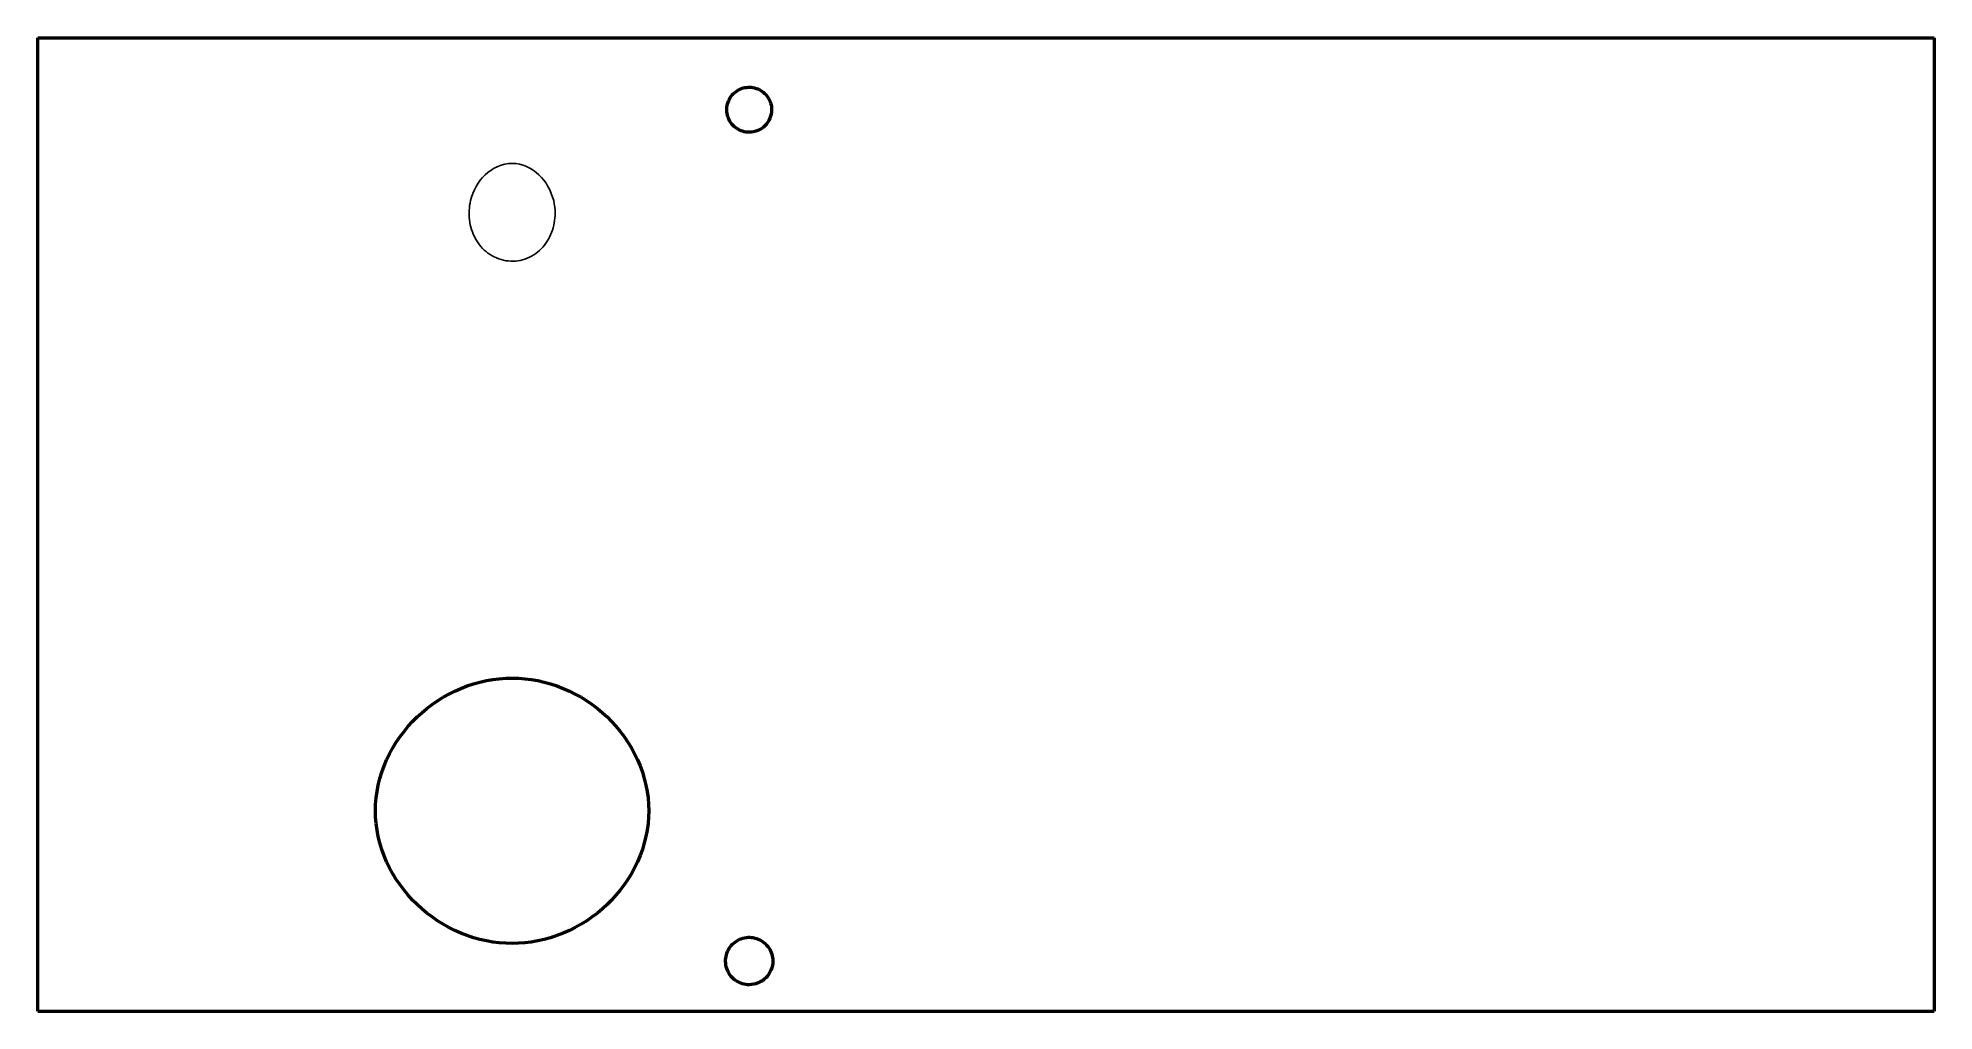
# Model space of a CAD drawing. Header units: millimetres. Extents: x 0 to 3785, y -1943 to 0.
import ezdxf

# ---------------------------------------------------------------- set-up
doc = ezdxf.new("R2010")
doc.units = ezdxf.units.MM
doc.layers.add('IV_INTERIOR_PROFILES', color=7, linetype='Continuous', lineweight=50)
doc.layers.add('IV_OUTER_PROFILE', color=7, linetype='Continuous', lineweight=50)

msp = doc.modelspace()

# ---------------------------------------------------------------- linework, layer by layer
for p, q in [((904.6, -264.1), (898.5, -268.6)), ((911.1, -260.1), (904.6, -264.1)), ((917.9, -256.8), (911.1, -260.1)), ((924.9, -254.1), (917.9, -256.8)), ((932.1, -252.2), (924.9, -254.1)), ((939.4, -251.1), (932.1, -252.2)), ((946.6, -250.7), (939.4, -251.1)), ((953.9, -251.1), (946.6, -250.7)), ((961.2, -252.2), (953.9, -251.1)), ((968.4, -254.1), (961.2, -252.2)), ((975.4, -256.8), (968.4, -254.1)), ((982.2, -260.1), (975.4, -256.8)), ((988.6, -264.1), (982.2, -260.1)), ((994.7, -268.6), (988.6, -264.1)), ((875, -296.7), (871.4, -303.5)), ((878.9, -290.4), (875, -296.7)), ((883.2, -284.4), (878.9, -290.4)), ((887.8, -278.8), (883.2, -284.4)), ((892.9, -273.5), (887.8, -278.8)), ((898.5, -268.6), (892.9, -273.5)), ((1000.3, -273.5), (994.7, -268.6)), ((1005.4, -278.8), (1000.3, -273.5)), ((1010.1, -284.4), (1005.4, -278.8)), ((1014.4, -290.4), (1010.1, -284.4)), ((1018.3, -296.7), (1014.4, -290.4)), ((1021.8, -303.5), (1018.3, -296.7)), ((861, -344.4), (861.3, -339.6)), ((861.3, -339.6), (861.8, -334.7)), ((861.8, -334.7), (862.6, -329.9)), ((862.6, -329.9), (863.6, -325)), ((865.7, -317.7), (863.6, -325)), ((868.3, -310.4), (865.7, -317.7)), ((871.4, -303.5), (868.3, -310.4)), ((1024.9, -310.4), (1021.8, -303.5)), ((1027.5, -317.7), (1024.9, -310.4)), ((1029.7, -325), (1027.5, -317.7)), ((1029.7, -325), (1030.9, -331.3)), ((1030.9, -331.3), (1031.8, -337.7)), ((1031.8, -337.7), (1032.3, -343.9)), ((860.9, -353.8), (861, -344.4)), ((861.1, -358.6), (860.9, -353.8)), ((861.6, -363.4), (861.1, -358.6)), ((862.3, -368.3), (861.6, -363.4)), ((863.2, -373.1), (862.3, -368.3)), ((864.4, -378), (863.2, -373.1)), ((865.7, -382.8), (864.4, -378)), ((1029.8, -374.2), (1028.6, -379)), ((1030.8, -369.3), (1029.8, -374.2)), ((1031.5, -364.4), (1030.8, -369.3)), ((1032, -359.6), (1031.5, -364.4)), ((1032.3, -354.8), (1032, -359.6)), ((1032.3, -343.9), (1032.4, -350.1)), ((1032.4, -350.1), (1032.3, -354.8)), ((867.4, -387.5), (865.7, -382.8)), ((869.2, -392.1), (867.4, -387.5)), ((871.3, -396.6), (869.2, -392.1)), ((873.5, -401), (871.3, -396.6)), ((876, -405.2), (873.5, -401)), ((878.7, -409.3), (876, -405.2)), ((881.5, -413.2), (878.7, -409.3)), ((884.5, -416.8), (881.5, -413.2)), ((1011.1, -414), (1008.1, -417.6)), ((1014, -410.1), (1011.1, -414)), ((1016.7, -406.1), (1014, -410.1)), ((1019.2, -401.9), (1016.7, -406.1)), ((1021.5, -397.6), (1019.2, -401.9)), ((1023.6, -393.1), (1021.5, -397.6)), ((1025.5, -388.5), (1023.6, -393.1)), ((1027.2, -383.8), (1025.5, -388.5)), ((1028.6, -379), (1027.2, -383.8)), ((887.7, -420.3), (884.5, -416.8)), ((891.1, -423.6), (887.7, -420.3)), ((894.7, -426.8), (891.1, -423.6)), ((898.5, -429.8), (894.7, -426.8)), ((902.6, -432.6), (898.5, -429.8)), ((906.7, -435.2), (902.6, -432.6)), ((911.1, -437.5), (906.7, -435.2)), ((915.6, -439.5), (911.1, -437.5)), ((920.2, -441.3), (915.6, -439.5)), ((924.8, -442.8), (920.2, -441.3)), ((929.6, -444), (924.8, -442.8)), ((934.3, -444.9), (929.6, -444)), ((939.1, -445.5), (934.3, -444.9)), ((943.8, -445.8), (939.1, -445.5)), ((948.5, -445.8), (943.8, -445.8)), ((953.2, -445.6), (948.5, -445.8)), ((957.9, -445), (953.2, -445.6)), ((962.7, -444.2), (957.9, -445)), ((967.4, -443.1), (962.7, -444.2)), ((972.1, -441.6), (967.4, -443.1)), ((976.7, -439.9), (972.1, -441.6)), ((981.2, -437.9), (976.7, -439.9)), ((985.6, -435.7), (981.2, -437.9)), ((989.8, -433.2), (985.6, -435.7)), ((993.9, -430.4), (989.8, -433.2)), ((997.8, -427.4), (993.9, -430.4)), ((1001.4, -424.3), (997.8, -427.4)), ((1004.8, -421), (1001.4, -424.3)), ((1008.1, -417.6), (1004.8, -421))]:
    msp.add_line(p, q)
at = {"layer": 'IV_INTERIOR_PROFILES'}
for p, q in [((1386.1, -114), (1388.3, -111.6)), ((1388.3, -111.6), (1390.6, -109.4)), ((1390.6, -109.4), (1393.2, -107.4)), ((1393.2, -107.4), (1395.9, -105.5)), ((1395.9, -105.5), (1398.8, -103.8)), ((1398.8, -103.8), (1401.8, -102.3)), ((1401.8, -102.3), (1404.9, -101)), ((1404.9, -101), (1408.1, -100)), ((1408.1, -100), (1411.3, -99.3)), ((1411.3, -99.3), (1414.6, -98.7)), ((1414.6, -98.7), (1417.8, -98.5)), ((1417.8, -98.5), (1421, -98.4)), ((1421, -98.4), (1424.2, -98.6)), ((1424.2, -98.6), (1427.5, -99.1)), ((1427.5, -99.1), (1430.7, -99.8)), ((1430.7, -99.8), (1433.9, -100.7)), ((1433.9, -100.7), (1437.1, -101.9)), ((1437.1, -101.9), (1440.1, -103.3)), ((1440.1, -103.3), (1443, -104.9)), ((1443, -104.9), (1445.8, -106.7)), ((1445.8, -106.7), (1448.4, -108.7)), ((1448.4, -108.7), (1450.8, -110.9)), ((1450.8, -110.9), (1453.1, -113.2)), ((1453.1, -113.2), (1455.2, -115.6)), ((1375.2, -141.3), (1375.5, -138)), ((1375.2, -144.5), (1375.2, -141.3)), ((1375.4, -147.7), (1375.2, -144.5)), ((1375.8, -151), (1375.4, -147.7)), ((1375.5, -138), (1376, -134.8)), ((1376.5, -154.3), (1375.8, -151)), ((1376, -134.8), (1376.8, -131.5)), ((1376.8, -131.5), (1377.8, -128.3)), ((1377.8, -128.3), (1379, -125.2)), ((1379, -125.2), (1380.5, -122.1)), ((1380.5, -122.1), (1382.2, -119.2)), ((1382.2, -119.2), (1384.1, -116.5)), ((1384.1, -116.5), (1386.1, -114)), ((1455.2, -115.6), (1457.1, -118.3)), ((1457.1, -118.3), (1458.8, -121.2)), ((1458.8, -121.2), (1460.4, -124.1)), ((1460.4, -124.1), (1461.7, -127.2)), ((1461.7, -127.2), (1462.8, -130.4)), ((1462.8, -130.4), (1463.7, -133.7)), ((1463.7, -133.7), (1464.3, -136.9)), ((1464.5, -147.7), (1463.9, -152.1)), ((1464.3, -136.9), (1464.6, -140.2)), ((1464.7, -143.4), (1464.5, -147.7)), ((1464.6, -140.2), (1464.7, -143.4)), ((1377.4, -157.5), (1376.5, -154.3)), ((1378.6, -160.6), (1377.4, -157.5)), ((1380, -163.7), (1378.6, -160.6)), ((1381.6, -166.6), (1380, -163.7)), ((1383.4, -169.4), (1381.6, -166.6)), ((1385.4, -172.1), (1383.4, -169.4)), ((1387.5, -174.5), (1385.4, -172.1)), ((1389.8, -176.7), (1387.5, -174.5)), ((1392.3, -178.8), (1389.8, -176.7)), ((1395, -180.8), (1392.3, -178.8)), ((1397.8, -182.5), (1395, -180.8)), ((1400.8, -184.1), (1397.8, -182.5)), ((1403.8, -185.4), (1400.8, -184.1)), ((1407, -186.5), (1403.8, -185.4)), ((1410.2, -187.4), (1407, -186.5)), ((1413.5, -188), (1410.2, -187.4)), ((1416.7, -188.3), (1413.5, -188)), ((1419.9, -188.4), (1416.7, -188.3)), ((1424.2, -188.2), (1419.9, -188.4)), ((1428.5, -187.6), (1424.2, -188.2)), ((1432.9, -186.5), (1428.5, -187.6)), ((1437.1, -185), (1432.9, -186.5)), ((1441.1, -183.1), (1437.1, -185)), ((1444.9, -180.8), (1441.1, -183.1)), ((1448.4, -178.1), (1444.9, -180.8)), ((1451.6, -175.2), (1448.4, -178.1)), ((1454.5, -172.1), (1451.6, -175.2)), ((1457.1, -168.5), (1454.5, -172.1)), ((1459.4, -164.7), (1457.1, -168.5)), ((1461.3, -160.6), (1459.4, -164.7)), ((1462.8, -156.4), (1461.3, -160.6)), ((1463.9, -152.1), (1462.8, -156.4)), ((869.7, -1289.9), (882.5, -1286.4)), ((882.5, -1286.4), (895.3, -1283.5)), ((895.3, -1283.5), (908.2, -1281.3)), ((908.2, -1281.3), (921.1, -1279.7)), ((921.1, -1279.7), (933.9, -1278.7)), ((933.9, -1278.7), (946.6, -1278.4)), ((946.6, -1278.4), (959.3, -1278.7)), ((959.3, -1278.7), (972.1, -1279.7)), ((972.1, -1279.7), (985, -1281.3)), ((985, -1281.3), (997.9, -1283.5)), ((997.9, -1283.5), (1010.8, -1286.4)), ((1010.8, -1286.4), (1023.6, -1289.9)), ((786.8, -1331.3), (797.6, -1323.8)), ((797.6, -1323.8), (808.8, -1316.8)), ((808.8, -1316.8), (820.4, -1310.3)), ((820.4, -1310.3), (832.4, -1304.3)), ((832.4, -1304.3), (844.6, -1298.9)), ((844.6, -1298.9), (857, -1294.1)), ((857, -1294.1), (869.7, -1289.9)), ((1023.6, -1289.9), (1036.2, -1294.1)), ((1036.2, -1294.1), (1048.7, -1298.9)), ((1048.7, -1298.9), (1060.9, -1304.3)), ((1060.9, -1304.3), (1072.8, -1310.3)), ((1072.8, -1310.3), (1084.4, -1316.8)), ((1084.4, -1316.8), (1095.7, -1323.8)), ((1095.7, -1323.8), (1106.5, -1331.3)), ((748.1, -1365.2), (757.1, -1356.1)), ((757.1, -1356.1), (766.5, -1347.5)), ((766.5, -1347.5), (776.4, -1339.3)), ((776.4, -1339.3), (786.8, -1331.3)), ((1106.5, -1331.3), (1116.9, -1339.3)), ((1116.9, -1339.3), (1126.8, -1347.5)), ((1126.8, -1347.5), (1136.2, -1356.1)), ((1136.2, -1356.1), (1145.2, -1365.2)), ((715.5, -1406.3), (723, -1395.3)), ((723, -1395.3), (731, -1384.8)), ((731, -1384.8), (739.3, -1374.7)), ((739.3, -1374.7), (748.1, -1365.2)), ((1145.2, -1365.2), (1153.9, -1374.7)), ((1153.9, -1374.7), (1162.3, -1384.8)), ((1162.3, -1384.8), (1170.2, -1395.3)), ((1170.2, -1395.3), (1177.7, -1406.3)), ((696.2, -1441.5), (702.1, -1429.4)), ((702.1, -1429.4), (708.5, -1417.7)), ((708.5, -1417.7), (715.5, -1406.3)), ((1177.7, -1406.3), (1184.7, -1417.7)), ((1184.7, -1417.7), (1191.2, -1429.4)), ((1191.2, -1429.4), (1197, -1441.5)), ((682.6, -1479.1), (686.5, -1466.4)), ((686.5, -1466.4), (691, -1453.8)), ((691, -1453.8), (696.2, -1441.5)), ((1197, -1441.5), (1202.2, -1453.8)), ((1202.2, -1453.8), (1206.8, -1466.4)), ((1206.8, -1466.4), (1210.6, -1479.1)), ((675.3, -1517.8), (677, -1504.9)), ((677, -1504.9), (679.5, -1492)), ((679.5, -1492), (682.6, -1479.1)), ((1210.6, -1479.1), (1213.8, -1492)), ((1213.8, -1492), (1216.3, -1504.9)), ((1216.3, -1504.9), (1218, -1517.8)), ((673.9, -1543.4), (674.2, -1530.7)), ((674.2, -1556.2), (673.9, -1543.4)), ((674.2, -1530.7), (675.3, -1517.8)), ((1218, -1517.8), (1219, -1530.7)), ((1219, -1530.7), (1219.4, -1543.4)), ((1219.4, -1543.4), (1219, -1556.2)), ((675.3, -1569), (674.2, -1556.2)), ((677, -1582), (675.3, -1569)), ((679.5, -1594.9), (677, -1582)), ((1216.3, -1582), (1213.8, -1594.9)), ((1218, -1569), (1216.3, -1582)), ((1219, -1556.2), (1218, -1569)), ((682.6, -1607.7), (679.5, -1594.9)), ((686.5, -1620.5), (682.6, -1607.7)), ((691, -1633.1), (686.5, -1620.5)), ((1206.8, -1620.5), (1202.2, -1633)), ((1210.6, -1607.7), (1206.8, -1620.5)), ((1213.8, -1594.9), (1210.6, -1607.7)), ((696.2, -1645.4), (691, -1633.1)), ((702.1, -1657.4), (696.2, -1645.4)), ((708.5, -1669.2), (702.1, -1657.4)), ((1191.2, -1657.5), (1184.7, -1669.2)), ((1197, -1645.4), (1191.2, -1657.5)), ((1202.2, -1633), (1197, -1645.4)), ((715.5, -1680.6), (708.5, -1669.2)), ((723, -1691.5), (715.5, -1680.6)), ((731, -1702.1), (723, -1691.5)), ((739.3, -1712.1), (731, -1702.1)), ((1162.3, -1702.1), (1153.9, -1712.1)), ((1170.2, -1691.5), (1162.3, -1702.1)), ((1177.7, -1680.6), (1170.2, -1691.5)), ((1184.7, -1669.2), (1177.7, -1680.6)), ((748.1, -1721.7), (739.3, -1712.1)), ((757.1, -1730.7), (748.1, -1721.7)), ((766.5, -1739.3), (757.1, -1730.7)), ((776.4, -1747.6), (766.5, -1739.3)), ((1126.8, -1739.3), (1116.9, -1747.6)), ((1136.2, -1730.7), (1126.8, -1739.3)), ((1145.2, -1721.7), (1136.2, -1730.7)), ((1153.9, -1712.1), (1145.2, -1721.7)), ((786.8, -1755.5), (776.4, -1747.6)), ((797.6, -1763), (786.8, -1755.5)), ((808.8, -1770), (797.6, -1763)), ((820.4, -1776.6), (808.8, -1770)), ((832.4, -1782.5), (820.4, -1776.6)), ((1072.8, -1776.6), (1060.9, -1782.5)), ((1084.4, -1770), (1072.8, -1776.6)), ((1095.7, -1763), (1084.4, -1770)), ((1106.5, -1755.5), (1095.7, -1763)), ((1116.9, -1747.6), (1106.5, -1755.5)), ((844.6, -1788), (832.4, -1782.5)), ((857, -1792.8), (844.6, -1788)), ((869.7, -1796.9), (857, -1792.8)), ((882.5, -1800.5), (869.7, -1796.9)), ((895.3, -1803.4), (882.5, -1800.5)), ((908.2, -1805.6), (895.3, -1803.4)), ((921.1, -1807.2), (908.2, -1805.6)), ((933.9, -1808.1), (921.1, -1807.2)), ((946.6, -1808.4), (933.9, -1808.1)), ((959.3, -1808.1), (946.6, -1808.4)), ((972.1, -1807.2), (959.3, -1808.1)), ((985, -1805.6), (972.1, -1807.2)), ((997.9, -1803.4), (985, -1805.6)), ((1010.8, -1800.5), (997.9, -1803.4)), ((1023.6, -1796.9), (1010.8, -1800.5)), ((1036.2, -1792.8), (1023.6, -1796.9)), ((1048.7, -1788), (1036.2, -1792.8)), ((1060.9, -1782.5), (1048.7, -1788)), ((1380.2, -1818), (1382.2, -1815.1)), ((1382.2, -1815.1), (1384.3, -1812.4)), ((1384.3, -1812.4), (1386.6, -1809.9)), ((1386.6, -1809.9), (1389.1, -1807.6)), ((1389.1, -1807.6), (1391.8, -1805.5)), ((1391.8, -1805.5), (1394.6, -1803.5)), ((1394.6, -1803.5), (1397.7, -1801.7)), ((1397.7, -1801.7), (1400.8, -1800.1)), ((1400.8, -1800.1), (1404.1, -1798.8)), ((1404.1, -1798.8), (1407.5, -1797.8)), ((1407.5, -1797.8), (1410.9, -1796.9)), ((1410.9, -1796.9), (1414.3, -1796.4)), ((1414.3, -1796.4), (1417.7, -1796.1)), ((1417.7, -1796.1), (1421.1, -1796.1)), ((1421.1, -1796.1), (1424.4, -1796.3)), ((1424.4, -1796.3), (1427.9, -1796.7)), ((1427.9, -1796.7), (1431.3, -1797.5)), ((1431.3, -1797.5), (1434.7, -1798.4)), ((1434.7, -1798.4), (1438, -1799.7)), ((1438, -1799.7), (1441.2, -1801.2)), ((1441.2, -1801.2), (1444.3, -1802.9)), ((1444.3, -1802.9), (1447.2, -1804.8)), ((1447.2, -1804.8), (1449.9, -1806.9)), ((1449.9, -1806.9), (1452.5, -1809.2)), ((1452.5, -1809.2), (1454.8, -1811.6)), ((1454.8, -1811.6), (1457, -1814.2)), ((1457, -1814.2), (1459, -1817)), ((1459, -1817), (1460.9, -1820)), ((1372.8, -1841.2), (1373.1, -1837.8)), ((1372.8, -1844.5), (1372.8, -1841.2)), ((1373, -1847.9), (1372.8, -1844.5)), ((1373.5, -1851.4), (1373, -1847.9)), ((1373.1, -1837.8), (1373.7, -1834.3)), ((1374.2, -1854.8), (1373.5, -1851.4)), ((1373.7, -1834.3), (1374.5, -1830.9)), ((1375.2, -1858.2), (1374.2, -1854.8)), ((1374.5, -1830.9), (1375.5, -1827.5)), ((1375.5, -1827.5), (1376.9, -1824.2)), ((1376.9, -1824.2), (1378.4, -1821)), ((1378.4, -1821), (1380.2, -1818)), ((1460.9, -1820), (1462.5, -1823.1)), ((1462.5, -1823.1), (1463.9, -1826.4)), ((1463.9, -1826.4), (1465.1, -1829.8)), ((1465.1, -1829.8), (1466, -1833.2)), ((1466.2, -1852.5), (1465.1, -1857.1)), ((1466, -1833.2), (1466.6, -1836.6)), ((1466.9, -1847.9), (1466.2, -1852.5)), ((1466.6, -1836.6), (1467, -1840)), ((1467.1, -1843.4), (1466.9, -1847.9)), ((1467, -1840), (1467.1, -1843.4)), ((1376.4, -1861.5), (1375.2, -1858.2)), ((1377.9, -1864.8), (1376.4, -1861.5)), ((1379.6, -1867.9), (1377.9, -1864.8)), ((1381.5, -1870.8), (1379.6, -1867.9)), ((1383.6, -1873.6), (1381.5, -1870.8)), ((1385.8, -1876.1), (1383.6, -1873.6)), ((1388.2, -1878.5), (1385.8, -1876.1)), ((1390.8, -1880.7), (1388.2, -1878.5)), ((1393.7, -1882.7), (1390.8, -1880.7)), ((1396.6, -1884.6), (1393.7, -1882.7)), ((1399.8, -1886.2), (1396.6, -1884.6)), ((1403, -1887.6), (1399.8, -1886.2)), ((1406.3, -1888.8), (1403, -1887.6)), ((1409.7, -1889.7), (1406.3, -1888.8)), ((1413.2, -1890.3), (1409.7, -1889.7)), ((1416.6, -1890.7), (1413.2, -1890.3)), ((1419.9, -1890.8), (1416.6, -1890.7)), ((1424.4, -1890.6), (1419.9, -1890.8)), ((1429, -1889.9), (1424.4, -1890.6)), ((1433.5, -1888.8), (1429, -1889.9)), ((1438, -1887.2), (1433.5, -1888.8)), ((1442.2, -1885.1), (1438, -1887.2)), ((1446.2, -1882.7), (1442.2, -1885.1)), ((1449.9, -1880), (1446.2, -1882.7)), ((1453.3, -1876.9), (1449.9, -1880)), ((1456.3, -1873.6), (1453.3, -1876.9)), ((1459, -1869.8), (1456.3, -1873.6)), ((1461.5, -1865.8), (1459, -1869.8)), ((1463.5, -1861.5), (1461.5, -1865.8)), ((1465.1, -1857.1), (1463.5, -1861.5))]:
    msp.add_line(p, q, dxfattribs=at)
at = {"layer": 'IV_OUTER_PROFILE'}
for p, q in [((0, -1943.4), (0, 0)), ((0, 0), (3785.4, 0)), ((3785.4, 0), (3785.4, -1943.4)), ((0, -1943.4), (3785.4, -1943.4))]:
    msp.add_line(p, q, dxfattribs=at)

doc.saveas('drawing.dxf')
